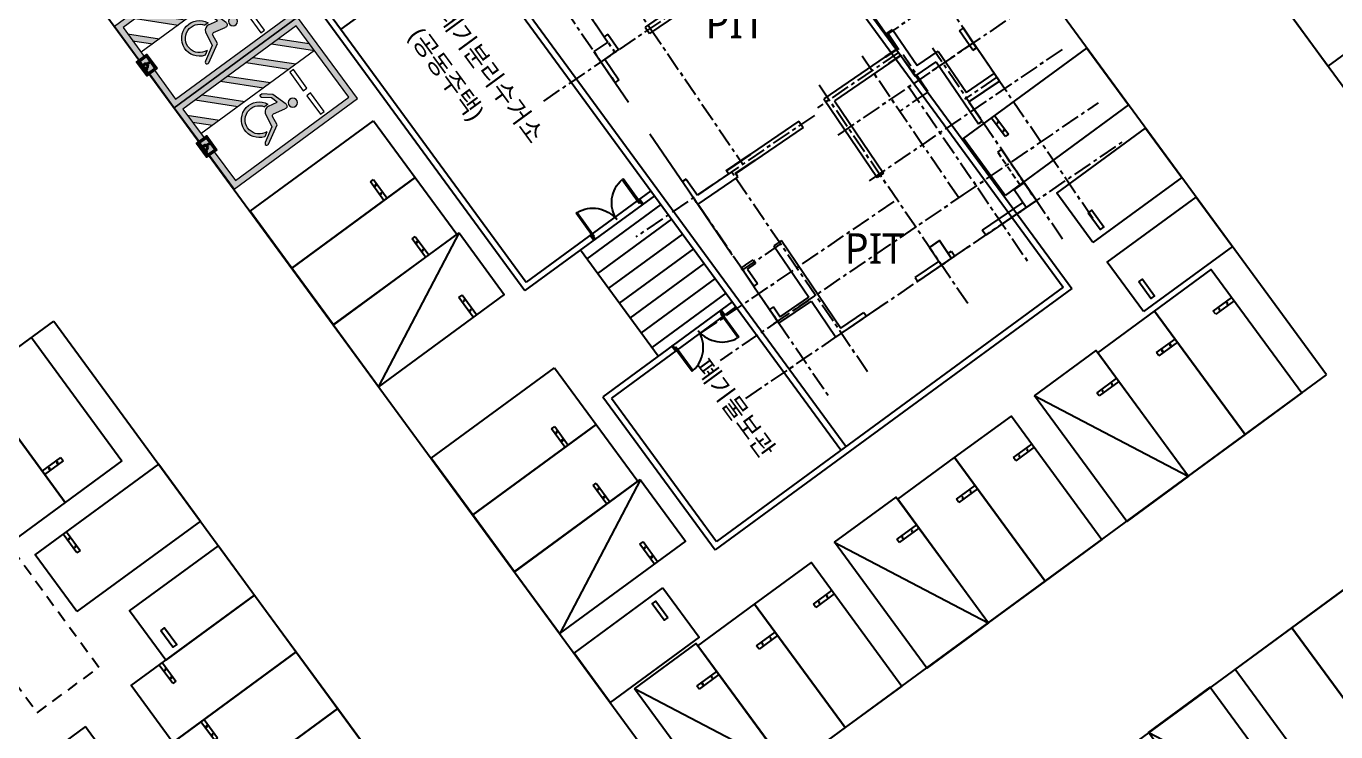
# Model space of a CAD drawing. Header units: millimetres. Extents: x 75184266 to 76346726, y -35077925 to -33679385.
# Drawn here: x 75366487 to 75409275, y -34556720 to -34533664 of the extents above; entities that cross this region are included whole.
import ezdxf
from ezdxf.enums import TextEntityAlignment as Align

# ---------------------------------------------------------------- set-up
doc = ezdxf.new("R2010")
doc.units = ezdxf.units.MM
doc.header["$LTSCALE"] = 50
doc.header["$MEASUREMENT"] = 0
for name, pattern in [('CENTER', [2, 1.25, -0.25, 0.25, -0.25]), ('HIDDEN2', [0.1875, 0.125, -0.0625]), ('XR-지하3층$0$-HID', [2.5, 1.5, -1]), ('XR-지하3층$0$H', [1.3, 0.8, -0.5]), ('XR-지하3층$0$HIDDEN2', [0.1875, 0.125, -0.0625])]:
    doc.linetypes.add(name, pattern=pattern)
for name, color, linetype in [('CEN', 1, 'CENTER'), ('XR-지하3층$0$1HIDDEN2', 1, 'XR-지하3층$0$HIDDEN2'), ('XR-지하3층$0$5', 5, 'CONTINUOUS'), ('XR-지하3층$0$a-door', 6, 'CONTINUOUS'), ('XR-지하3층$0$A-주차', 9, 'CONTINUOUS'), ('XR-지하3층$0$hat', 8, 'CONTINUOUS'), ('XR-지하3층$0$일반주차', 8, 'CONTINUOUS'), ('XR-지하3층$0$장애인', 11, 'CONTINUOUS'), ('XR-지하3층$0$확장형주차', 8, 'CONTINUOUS')]:
    doc.layers.add(name, color=color, linetype=linetype)
doc.layers.add('건축', color=8, linetype='CONTINUOUS', plot=False)
doc.styles.add('XR-지하3층$0$맑은고딕', font='')
doc.styles.get('XR-지하3층$0$맑은고딕').set_extended_font_data('Malgun Gothic')

# ---------------------------------------------------------------- blocks, each defined once
blk = doc.blocks.new('XR-지하3층$0$일반형 주차')
at = {"layer": 'XR-지하3층$0$일반주차'}
for p, q in [((750, 3865), (0, 3865)), ((750, 3735), (750, 3865)), ((0, 3735), (750, 3735))]:
    blk.add_line(p, q, dxfattribs=at)
blk.add_lwpolyline([(2300, 5000), (0, 5000), (0, 0), (2300, 0)], close=True, dxfattribs=at)
for centre in [(238, 3800), (563, 3800)]:
    blk.add_circle(centre, 17.5, dxfattribs=at)
blk = doc.blocks.new('XR-지하3층$0$확장형 주차')
at = {"layer": 'XR-지하3층$0$확장형주차', "color": 7}
for p, q in [((0, 3965), (800, 3965)), ((800, 3835), (800, 3965)), ((0, 3835), (800, 3835))]:
    blk.add_line(p, q, dxfattribs=at)
blk.add_lwpolyline([(2500, 5100), (0, 0)], dxfattribs=at)
blk.add_lwpolyline([(2500, 5091), (0, 5091), (0, -9), (2500, -9)], close=True, dxfattribs=at)
for centre in [(238, 3900), (613, 3900)]:
    blk.add_circle(centre, 17.5, dxfattribs=at)
blk = doc.blocks.new('XR-지하3층$0$A$C73B52ADF')
at = {"layer": 'XR-지하3층$0$A-주차', "elevation": 0}
for points in [[(-2038, 2466), (-38, 2466), (-38, -1134), (-2038, -1134)], [(-1166, 2021), (-1166, 1871), (-1832, 1871), (-1832, 2021)]]:
    blk.add_lwpolyline(points, close=True, dxfattribs=at)
blk = doc.blocks.new('XR-지하3층$0$A$C5E3F3FAC')
at = {"layer": 'XR-지하3층$0$a-door'}
for p, q in [((90, 950), (50, 950)), ((50, 950), (50, 0)), ((90, 0), (90, 950)), ((1910, 950), (1950, 950)), ((1910, 0), (1910, 950)), ((1950, 950), (1950, 0)), ((50, 0), (90, 0)), ((1950, 0), (1910, 0))]:
    blk.add_line(p, q, dxfattribs=at)
at = {"layer": 'XR-지하3층$0$a-door', "color": 6}
for points in [[(0, 850), (0, 1050), (50, 1050), (50, 850)], [(2000, 850), (2000, 1050), (1950, 1050), (1950, 850)]]:
    blk.add_lwpolyline(points, close=True, dxfattribs=at)
at = {"layer": 'XR-지하3층$0$a-door', "color": 7}
for centre, start, end in [((-2, 999), 275.2502, 357.2138), ((2002, 999), 182.7862, 264.7498)]:
    blk.add_arc(centre, 1003, start, end, dxfattribs=at)
blk = doc.blocks.new('XR-지하3층$0$장애인 주차')
at = {"layer": 'XR-지하3층$0$5', "ltscale": 4}
h = blk.add_hatch(color=7, dxfattribs=at)
h.dxf.hatch_style = 1
h.paths.add_polyline_path([(3842, -695), (4402, -695), (4402, -1115), (3842, -1115)])
h.paths.add_polyline_path([(3892, -1065), (4352, -1065), (4352, -745), (3892, -745)], flags=16)
h.paths.add_polyline_path([(3982, -990), (3988, -973), (4011, -981), (4046, -898), (4136, -898), (4137, -881), (4072, -881), (4072, -863), (4138, -863), (4142, -810, -3.72247), (4161, -797), (4152, -916), (4058, -916), (4021, -1003)], flags=0)
h = blk.add_hatch(color=256, dxfattribs=at)
h.dxf.hatch_style = 1
h.paths.add_polyline_path([(4352, -1065), (4352, -745), (3892, -745), (3892, -1065)])
at = {"layer": 'XR-지하3층$0$hat'}
h = blk.add_hatch(color=7, dxfattribs=at)
edge = h.paths.add_edge_path()
edge.add_line((4161, -797), (4152, -916))
edge.add_line((4152, -916), (4058, -916))
edge.add_line((4058, -916), (4021, -1003))
edge.add_line((4021, -1003), (3982, -990))
edge.add_line((3982, -990), (3988, -973))
edge.add_line((3988, -973), (4011, -981))
edge.add_line((4011, -981), (4046, -898))
edge.add_line((4046, -898), (4136, -898))
edge.add_line((4136, -898), (4137, -881))
edge.add_line((4137, -881), (4072, -881))
edge.add_line((4072, -881), (4072, -863))
edge.add_line((4072, -863), (4138, -863))
edge.add_line((4138, -863), (4142, -810))
edge.add_arc((4140, -787), 22.8, -24.8827, 274.9698, ccw=False)
edge = h.paths.add_edge_path()
edge.add_line((4048, -981), (4058, -958))
edge.add_arc((4127, -942), 71.5, 192.8781, 416.1688)
edge.add_line((4167, -882), (4169, -863))
edge.add_arc((4127, -942), 89.2, 206.535, 422.4866, ccw=False)
at = {"layer": 'XR-지하3층$0$장애인', "lineweight": 5, "true_color": 0xffffff}
blk.add_hatch(color=7, dxfattribs=at).paths.add_polyline_path([(2472, 3995), (2472, -1005), (3842, -1005), (3842, -805), (2672, -805), (2672, 3795), (5572, 3795), (5572, -805), (4402, -805), (4402, -1005), (5772, -1005), (5772, 3995)])
h = blk.add_hatch(color=7, dxfattribs=at)
h.paths.add_polyline_path([(5572, 2795), (5572, 3078), (4855, 3795), (4572, 3795)])
h.paths.add_polyline_path([(4572, 3045), (4572, 2762), (5572, 1762), (5572, 2045)])
h.paths.add_polyline_path([(4572, 2012), (4572, 1729), (5572, 729), (5572, 1012)])
h.paths.add_polyline_path([(5572, -304), (5572, -21), (4572, 979), (4572, 696)])
h.paths.add_polyline_path([(4572, -54), (4572, -336), (5041, -805), (5323, -805)])
h = blk.add_hatch(color=7, dxfattribs=at)
h.paths.add_polyline_path([(3763, 2216, -1), (3463, 2216, -1)])
h.paths.add_polyline_path([(3992, 1503, -0.343093), (3870, 1283), (3381, 1194), (3090, 708, -0.931653), (2987, 770), (3330, 1379), (3639, 1415, 0.446048), (3689, 1485), (3600, 1888, -0.596144), (3699, 2009), (4214, 1851), (4443, 1569, -0.883364), (4355, 1493), (4151, 1741), (3925, 1810)])
h.paths.add_polyline_path([(4053, 1393), (4055, 1528, -1.526545), (3257, 820), (3348, 969, 1.638056)])
at = {"layer": 'XR-지하3층$0$1HIDDEN2', "color": 11}
for points in [[(4161, -797), (4152, -916), (4058, -916), (4021, -1003), (3982, -990), (3988, -973), (4011, -981), (4046, -898), (4136, -898), (4137, -881), (4072, -881), (4072, -863), (4138, -863), (4142, -810)], [(4167, -882), (4169, -863)]]:
    blk.add_lwpolyline(points, dxfattribs=at)
for centre, radius, start, end in [((4140, -787), 22.8, 335.1173, 274.9698), ((4127, -942), 89.2, 206.535, 62.4866), ((4127, -942), 71.5, 192.8781, 56.1688)]:
    blk.add_arc(centre, radius, start, end, dxfattribs=at)
at = {"layer": 'XR-지하3층$0$5', "lineweight": 5}
for p, q in [((4572, 3795), (4572, -805)), ((5572, 2795), (4572, 3795)), ((5572, 3078), (4855, 3795)), ((5572, 2045), (4572, 3045)), ((5572, 1762), (4572, 2762)), ((5572, 1012), (4572, 2012)), ((5572, 729), (4572, 1729)), ((5572, -21), (4572, 979)), ((5572, -304), (4572, 696)), ((5323, -805), (4572, -54)), ((5041, -805), (4572, -336))]:
    blk.add_line(p, q, dxfattribs=at)
at = {"layer": 'XR-지하3층$0$5', "ltscale": 4}
for p, q in [((4165, -1005), (4165, -805)), ((4165, -805), (4165, -905))]:
    blk.add_line(p, q, dxfattribs=at)
at = {"layer": 'XR-지하3층$0$5', "lineweight": 5}
for points in [[(3842, -1005), (2472, -1005), (2472, 3995), (5772, 3995), (5772, -1005), (4402, -1005)], [(3842, -805), (2672, -805), (2672, 3795), (5572, 3795), (5572, -805), (4402, -805)]]:
    blk.add_lwpolyline(points, dxfattribs=at)
at = {"layer": 'XR-지하3층$0$5', "ltscale": 4}
for points in [[(3842, -695), (3842, -1115), (4402, -1115), (4402, -695)], [(3892, -745), (3892, -1065), (4352, -1065), (4352, -745)]]:
    blk.add_lwpolyline(points, close=True, dxfattribs=at)
at = {"layer": 'XR-지하3층$0$장애인', "color": 8, "lineweight": 5}
for p, q in [((3689, 1485), (3600, 1888, 0)), ((3699, 2009, 0), (4214, 1851, 0)), ((3925, 1810, 0), (4151, 1741, 0)), ((4151, 1741, 0), (4355, 1493, 0)), ((4214, 1851, 0), (4443, 1569, 0)), ((4055, 1528), (4053, 1393)), ((3348, 969), (3257, 820))]:
    blk.add_line(p, q, dxfattribs=at)
at = {"layer": 'XR-지하3층$0$장애인', "color": 7, "lineweight": 5}
for points in [[(3523, 2720), (2773, 2720), (2773, 2870), (3523, 2870)], [(4473, 2720), (3723, 2720), (3723, 2870), (4473, 2870)]]:
    blk.add_lwpolyline(points, close=True, dxfattribs=at)
at = {"layer": 'XR-지하3층$0$장애인', "color": 8, "lineweight": 5, "extrusion": (0.976964, 0.213404, 0), "elevation": 4221}
blk.add_lwpolyline([(617, 0), (931, 0)], dxfattribs=at)
at = {"layer": 'XR-지하3층$0$장애인', "color": 8, "lineweight": 5}
for points in [[(3094, 715, -1.000002), (2987, 770), (3330, 1379), (3640, 1415)], [(3992, 1503, -0.343093), (3870, 1283), (3381, 1194), (3094, 715)]]:
    blk.add_lwpolyline(points, format="xyb", dxfattribs=at)
blk.add_circle((3613, 2216), 150, dxfattribs=at)
for centre, radius, start, end in [((3682, 1922, 0), 88.4, 79.1143, 202.3185), ((3810, 1000), 582, 198.006, 65.0949), ((3809, 1000), 462, 183.8525, 58.2396), ((3632, 1473), 57.7, 276.2786, 12.4353), ((4394, 1537, 0), 58.8, 227.9655, 33.7904)]:
    blk.add_arc(centre, radius, start, end, dxfattribs=at)

msp = doc.modelspace()

# ---------------------------------------------------------------- linework, layer by layer
at = {"layer": 'CEN', "ltscale": 10}
for p, q in [((75398290.7, -34531428.4), (75394592.2, -34533946.6)), ((75394592.2, -34533946.6), (75393779, -34532752.2))]:
    msp.add_line(p, q, dxfattribs=at)
for points in [[(75401335.7, -34539942), (75389293.6, -34522255.3)], [(75382304.8, -34527013.7), (75386878, -34533730.6)], [(75381147.5, -34527801.6), (75385720.8, -34534518.5)], [(75380692.9, -34528111.1), (75385724.8, -34535501.8)], [(75388861.8, -34532379.9), (75383386.1, -34536108.1)], [(75399312.2, -34532928.7), (75392927.2, -34537276)], [(75386878, -34533730.6), (75389900.2, -34538169.5)], [(75394650.1, -34533907.2), (75395044, -34534485.8)], [(75394990.3, -34534522.4), (75392338.9, -34536327.6)], [(75396956, -34539275.3), (75393798.8, -34534638)], [(75400330.9, -34534424.9), (75393945.8, -34538772.1)], [(75395949.9, -34535798.6), (75395136.7, -34534604.2)], [(75400343.8, -34540617.4), (75396097, -34534379.9)], [(75397248.2, -34542725), (75392393.5, -34535594.8)], [(75395324.4, -34535643.9), (75399227.9, -34541377.2)], [(75398197.6, -34535332.9), (75397143.7, -34536050.5)], [(75395955.6, -34535806.9), (75395025.6, -34536440)], [(75397038.7, -34539219), (75401518.3, -34536169)], [(75392239.9, -34536576.5), (75386408.3, -34540546.9)], [(75390001.7, -34545824.8), (75402362.5, -34537408.9)], [(75393974.9, -34544953.7), (75389528.2, -34538422.7)], [(75389940.1, -34541693), (75388270, -34539240)], [(75388544.1, -34543683.9), (75394875.4, -34539373.2)], [(75390913.6, -34543389.3), (75397100.7, -34539176.8)], [(75391132.2, -34540778.5), (75389892.3, -34541622.7)], [(75389940.1, -34541693), (75392735, -34545797.9)], [(75392037.7, -34542623.9), (75389157.5, -34544584.9)]]:
    msp.add_lwpolyline(points, dxfattribs=at)
at = {"layer": 'CEN', "ltscale": 10, "elevation": 0}
msp.add_lwpolyline([(75396089, -34535123.3), (75397411.5, -34534222.8)], dxfattribs=at)
at = {"layer": '건축'}
for p, q in [((75349151.9, -34506085.3), (75388645.3, -34559953.7)), ((75408969.2, -34545053.2), (75394837.9, -34525778.3)), ((75413808.1, -34541505.6), (75403224.3, -34527069.6)), ((75388923.9, -34532488.9), (75386849.2, -34533901.5)), ((75387419.3, -34533210.8), (75386708.5, -34533694.8)), ((75385495.8, -34533921.6), (75385371.8, -34534006.1)), ((75385495.8, -34533921.6), (75385841.9, -34534430)), ((75394580.8, -34533912), (75394924.1, -34534416.3)), ((75394787.4, -34533771.3), (75395592.2, -34534953.4)), ((75397539.1, -34534365.8), (75397105.8, -34533729.3)), ((75385492.8, -34534183.8), (75385038.2, -34534493.3)), ((75385371.8, -34534006.1), (75385492.8, -34534183.8)), ((75397415.1, -34534450.2), (75397291.3, -34534268.4)), ((75397415.1, -34534450.2), (75397539.1, -34534365.8)), ((75397415.1, -34534450.2), (75397539.1, -34534365.8)), ((75397415.1, -34534450.2), (75397539.1, -34534365.8)), ((75385038.2, -34534493.3), (75385724.8, -34535501.8)), ((75385841.9, -34534430), (75385387.3, -34534739.5)), ((75385387.3, -34534739.5), (75385848.8, -34535417.3)), ((75394552.1, -34534669.5), (75392543.5, -34536037.1)), ((75395064.8, -34534622.9), (75395526.3, -34535300.7)), ((75394692.8, -34534876.2), (75392890.8, -34536103.1)), ((75398282, -34535456.9), (75398113.2, -34535208.9)), ((75385848.8, -34535417.3), (75385724.8, -34535501.8)), ((75392543.5, -34536037.1), (75394293.7, -34538607.8)), ((75392890.8, -34536103.1), (75394500.4, -34538467.1)), ((75391735.2, -34536768.9), (75390148.1, -34537849.5)), ((75391735.2, -34536768.9), (75391875.9, -34536975.6)), ((75397723.4, -34536768.7, 0), (75397599.4, -34536853.2, 0)), ((75391875.9, -34536975.6), (75390288.8, -34538056.1)), ((75389436, -34538491.6), (75388415.1, -34539186.6)), ((75389742, -34538585.7), (75388431.8, -34539477.7)), ((75388054.9, -34538657.6), (75387931, -34538742)), ((75387931, -34538742), (75388431.8, -34539477.7)), ((75388054.9, -34538657.6), (75388415.1, -34539186.6)), ((75399047.4, -34539424.1, 0), (75397724.8, -34540324.5, 0)), ((75399490.6, -34539364.3), (75397837.4, -34540489.8, 0)), ((75392193.6, -34564792), (75425748, -34540191.7)), ((75397837.4, -34540489.8, 0), (75397724.8, -34540324.5, 0)), ((75391160.2, -34540668.7), (75393107.5, -34543528.7)), ((75396327.5, -34540671), (75396721.5, -34541249.6)), ((75390912.3, -34540837.5), (75392057.5, -34542519.7)), ((75395996.9, -34540896.1), (75396390.8, -34541474.7)), ((75389850.1, -34541560.7, 0), (75389897.9, -34541631, 0)), ((75390058.5, -34541600.3), (75390382.1, -34542075.6)), ((75390234.4, -34541299), (75390318.9, -34541423)), ((75390234.4, -34541299), (75390318.9, -34541423)), ((75390382.1, -34542075.6), (75390258.1, -34542160)), ((75395529.4, -34541879.8), (75395613.8, -34542003.7)), ((75395529.4, -34541879.8), (75395613.8, -34542003.7)), ((75390899.9, -34542836.1), (75390775.9, -34542920.5)), ((75390899.9, -34542836.1), (75391119.3, -34543158.4)), ((75392142, -34542643.7), (75392943.9, -34543821.6)), ((75367385.8, -34543300.9), (75382699.6, -34564188.7)), ((75393859.7, -34543016.6), (75393944.1, -34543140.6)), ((75388645.3, -34559953.7), (75408969.2, -34545053.2))]:
    msp.add_line(p, q, dxfattribs=at)
at = {"layer": '건축', "ltscale": 0.5}
for p, q in [((75390508.7, -34528742.3, 0), (75400367.9, -34542190.1)), ((75390674.2, -34528629.7, 0), (75400647.5, -34542233.1)), ((75393265.2, -34547394.5), (75380882.1, -34530504.1)), ((75380839, -34530783.6), (75376770.6, -34533766.3, 0)), ((75393103.9, -34547512.8), (75380839, -34530783.6)), ((75387136.9, -34544447.7), (75384592.6, -34540977.4))]:
    msp.add_line(p, q, dxfattribs=at)
at = {"layer": '건축', "linetype": 'HIDDEN2', "ltscale": 30}
for p, q in [((75398229.8, -34537778.9, 0), (75398353.8, -34537694.5, 0)), ((75398229.8, -34537778.9, 0), (75398972.7, -34538870.1, 0)), ((75398353.8, -34537694.5, 0), (75399096.6, -34538785.6))]:
    msp.add_line(p, q, dxfattribs=at)
at = {"layer": '건축', "ltscale": 100}
for p, q in [((75386893.8, -34539042.3), (75382825.5, -34542025)), ((75387012.1, -34539203.6), (75382782.4, -34542304.5)), ((75387219.9, -34539487.1), (75384800.5, -34541260.9)), ((75387574.7, -34539971), (75385155.3, -34541744.8)), ((75387929.4, -34540454.9), (75385510, -34542228.7)), ((75388284.2, -34540938.7), (75385864.8, -34542712.5)), ((75388639, -34541422.6), (75386219.5, -34543196.4)), ((75388993.7, -34541906.5), (75386574.3, -34543680.3)), ((75389348.5, -34542390.4), (75386929.1, -34544164.2)), ((75400647.5, -34542233.1), (75388993.9, -34550776.9)), ((75400367.9, -34542190.1), (75389037, -34550497.4)), ((75389556.3, -34542673.9), (75385326.7, -34545774.9)), ((75389674.6, -34542835.2), (75385606.2, -34545817.9))]:
    msp.add_line(p, q, dxfattribs=at)
at = {"layer": '건축', "ltscale": 1000}
for p, q in [((75368422.8, -34556549.5), (75347791.2, -34571674.5, 0)), ((75368422.7, -34556549.3), (75372502.1, -34562113.5))]:
    msp.add_line(p, q, dxfattribs=at)
at = {"layer": '건축', "ltscale": 0.5}
for points in [[(75359072.6, -34509964.8), (75382782.4, -34542304.5)], [(75359352.2, -34510007.9), (75382825.5, -34542025)], [(75396981.8, -34533813.7), (75397105.8, -34533729.3)], [(75394924.1, -34534416.3), (75394929.7, -34534424.5), (75394557.7, -34534677.8), (75394552.1, -34534669.5)], [(75394692.8, -34534876.2), (75394687.2, -34534867.9), (75395059.1, -34534614.7), (75395064.8, -34534622.9)], [(75397203.9, -34535828), (75398113.2, -34535208.9)], [(75398282, -34535456.9), (75397290.1, -34536132.3)], [(75389368.4, -34538392.4), (75390153.7, -34537857.7), (75390148.1, -34537849.5)], [(75390288.8, -34538056.1), (75390283.2, -34538047.9), (75389663.2, -34538470), (75389668.8, -34538478.2)], [(75389436, -34538491.6), (75389368.4, -34538392.4)], [(75389742, -34538585.7), (75389668.8, -34538478.2)], [(75394500.4, -34538467.1), (75394293.7, -34538607.8)], [(75391160.2, -34540668.7), (75390912.3, -34540837.5)], [(75396390.8, -34541474.7), (75396721.5, -34541249.6), (75396327.5, -34540671), (75395996.9, -34540896.1)], [(75385326.7, -34545774.9), (75388993.9, -34550776.9)], [(75385606.2, -34545817.9), (75389037, -34550497.4)]]:
    msp.add_lwpolyline(points, dxfattribs=at)
at = {"layer": '건축', "linetype": 'XR-지하3층$0$H', "ltscale": 50}
msp.add_lwpolyline([(75382169.5, -34529302.6), (75385492.8, -34534183.8), (75385038.2, -34534493.3), (75388431.8, -34539477.7), (75391079.8, -34543366.8), (75392142, -34542643.7), (75392943.9, -34543821.6), (75399490.6, -34539364.3), (75397290.1, -34536132.3), (75398282, -34535456.9), (75393858.5, -34528959.8)], dxfattribs=at)
at = {"layer": '건축'}
for points in [[(75386708.5, -34533694.8), (75386849.2, -34533901.5)], [(75394580.8, -34533912), (75394787.4, -34533771.3)], [(75397415.1, -34534450.2), (75396981.8, -34533813.7)], [(75395592.2, -34534953.4), (75396286.6, -34534480.6)], [(75396286.6, -34534480.6), (75397203.9, -34535828)], [(75395526.3, -34535300.7), (75396220.6, -34534828)], [(75396220.6, -34534828), (75397599.4, -34536853.2)], [(75397290.1, -34536132.3), (75397723.4, -34536768.7)], [(75395996.9, -34540896.1), (75396327.5, -34540671)], [(75395613.8, -34542003.7), (75396828.9, -34541176.4)], [(75396608.9, -34541084.3), (75396716.4, -34541011.1)], [(75390258.1, -34542160), (75389897.9, -34541631)], [(75389974.1, -34541476.3), (75390234.4, -34541299)], [(75390058.5, -34541600.3), (75390318.9, -34541423)], [(75395529.4, -34541879.8), (75396306.4, -34541350.7)], [(75395529.4, -34541879.8), (75395613.8, -34542003.7)], [(75395529.4, -34541879.8), (75395613.8, -34542003.7)], [(75391079.8, -34543366.8), (75390775.9, -34542920.5)], [(75391079.8, -34543366.8), (75392142, -34542643.7)], [(75391119.3, -34543158.4), (75392057.5, -34542519.7)], [(75331657.9, -34569494.7), (75367385.8, -34543300.9)], [(75392943.9, -34543821.6), (75393944.1, -34543140.6)], [(75393107.5, -34543528.7), (75393859.7, -34543016.6)], [(75393859.7, -34543016.6), (75393944.1, -34543140.6)], [(75393859.7, -34543016.6), (75393944.1, -34543140.6)]]:
    msp.add_lwpolyline(points, dxfattribs=at)
for points in [[(75394924.1, -34534416.3), (75394929.7, -34534424.5), (75394557.7, -34534677.8), (75394552.1, -34534669.5)], [(75395059.1, -34534614.7), (75395064.8, -34534622.9), (75394692.8, -34534876.2), (75394687.2, -34534867.9)], [(75389368.4, -34538392.4), (75389362.8, -34538384.1), (75390148.1, -34537849.5), (75390153.7, -34537857.7)], [(75389668.8, -34538478.2), (75389663.2, -34538470), (75390283.2, -34538047.9), (75390288.8, -34538056.1)]]:
    msp.add_lwpolyline(points, close=True, dxfattribs=at)
at = {"layer": '건축', "elevation": 0}
for points in [[(75397599.4, -34536853.2), (75397723.4, -34536768.7)], [(75396716.4, -34541011.1), (75396828.9, -34541176.4)], [(75396744.5, -34541052.5), (75396828.9, -34541176.4)], [(75396744.5, -34541052.5), (75396828.9, -34541176.4)], [(75389974.1, -34541476.3), (75389850.1, -34541560.7)]]:
    msp.add_lwpolyline(points, dxfattribs=at)
at = {"layer": '건축', "linetype": 'HIDDEN2', "ltscale": 30, "elevation": 0}
msp.add_lwpolyline([(75398229.8, -34537778.9), (75398353.8, -34537694.5)], dxfattribs=at)
at = {"layer": '건축', "ltscale": 0.5}
msp.add_lwpolyline([(75399096.6, -34538785.6), (75399490.6, -34539364.3), (75399160, -34539589.4), (75398766, -34539010.8)], close=True, dxfattribs=at)
at = {"layer": '건축', "linetype": 'XR-지하3층$0$-HID', "ltscale": 5, "elevation": 0}
msp.add_lwpolyline([(75365906.5, -34550585.2), (75363890.2, -34552063.5), (75366846.5, -34556095.8), (75368862.8, -34554617.6)], close=True, dxfattribs=at)

# ---------------------------------------------------------------- block references
at = {"layer": '건축', "xscale": -1}
for name, p, rotation in [('XR-지하3층$0$장애인 주차', (75373598, -34537725.1), 306.3072919007097), ('XR-지하3층$0$장애인 주차', (75375552, -34540384.4), 306.3072919007097), ('XR-지하3층$0$일반형 주차', (75401145.6, -34534381.9), 126.2469343039791), ('XR-지하3층$0$일반형 주차', (75375164.5, -34541566), 306.2469333594607), ('XR-지하3층$0$일반형 주차', (75376524.4, -34543420.9), 306.2469333594607), ('XR-지하3층$0$A$C5E3F3FAC', (75384414.1, -34539806.4), 216.2469333634046), ('XR-지하3층$0$확장형 주차', (75378002.6, -34545437.1), 306.2469333594607), ('XR-지하3층$0$일반형 주차', (75408162.8, -34545644.5), 36.24693490030937), ('XR-지하3층$0$일반형 주차', (75406307.9, -34547004.4), 36.24693490030937), ('XR-지하3층$0$일반형 주차', (75364805, -34545193), 216.2469333634046), ('XR-지하3층$0$확장형 주차', (75404453, -34548364.3), 36.24693490030937), ('XR-지하3층$0$일반형 주차', (75381080.2, -34549635), 306.2469333594607), ('XR-지하3층$0$일반형 주차', (75362950.1, -34546552.9), 216.2469333634046), ('XR-지하3층$0$일반형 주차', (75382440.2, -34551489.9), 306.2469333594607), ('XR-지하3층$0$일반형 주차', (75401630.3, -34550433.8), 36.24693490030937), ('XR-지하3층$0$일반형 주차', (75370817.5, -34547976.9), 126.2469333594608), ('XR-지하3층$0$일반형 주차', (75399775.4, -34551793.7), 36.24693490030937), ('XR-지하3층$0$확장형 주차', (75383918.3, -34553506.1), 306.2469343039791), ('XR-지하3층$0$확장형 주차', (75397920.5, -34553153.6), 36.24693490030937), ('XR-지하3층$0$일반형 주차', (75395097.9, -34555223), 36.24693490030937), ('XR-지하3층$0$일반형 주차', (75373948.9, -34552252.9), 126.2469333594608), ('XR-지하3층$0$일반형 주차', (75407839.3, -34553321.4), 216.2469349003094), ('XR-지하3층$0$일반형 주차', (75393243, -34556582.9), 36.24693490030937), ('XR-지하3층$0$일반형 주차', (75405984.4, -34554681.4), 216.2469349003094), ('XR-지하3층$0$확장형 주차', (75391388.1, -34557942.8), 36.24693490030937), ('XR-지하3층$0$일반형 주차', (75375308.8, -34554107.8), 126.2469333594608), ('XR-지하3층$0$확장형 주차', (75403161.7, -34556750.8), 216.2469349003094), ('XR-지하3층$0$일반형 주차', (75376668.7, -34555962.7), 126.2469333594608)]:
    msp.add_blockref(name, p, dxfattribs=dict(at, rotation=rotation))
at = {"layer": '건축'}
for name, p, rotation in [('XR-지하3층$0$A$C73B52ADF', (75409955.9, -34534332.8, 0), 306.2469333594443), ('XR-지하3층$0$A$C73B52ADF', (75402122.6, -34537633, 0), 126.2469333594607), ('XR-지하3층$0$A$C73B52ADF', (75403774.9, -34539886.8, 0), 126.2469333594607), ('XR-지하3층$0$A$C5E3F3FAC', (75388200, -34544970.3), 36.24693336340456), ('XR-지하3층$0$A$C73B52ADF', (75371829.2, -34551280.3, 0), 126.2469333594607), ('XR-지하3층$0$A$C73B52ADF', (75386507.8, -34555119.6, 0), 306.2469333594607)]:
    msp.add_blockref(name, p, dxfattribs=dict(at, rotation=rotation))

# ---------------------------------------------------------------- texts
at = {"layer": '건축', "style": 'XR-지하3층$0$맑은고딕'}
for s, p in [('쓰레기분리수거소', (75381442.1, -34534940.9)), ('(공동주택)', (75380221.2, -34535224.1)), ('폐기물보관', (75389652.7, -34546140.1))]:
    msp.add_text(s, height=600, rotation=306.24693, dxfattribs=at).set_placement(p, align=Align.MIDDLE_CENTER)
for p in [(75389654.3, -34533557.2), (75394204.5, -34540927.5)]:
    msp.add_text('PIT', height=1000, dxfattribs=at).set_placement(p, align=Align.MIDDLE_CENTER)

doc.saveas('drawing.dxf')
